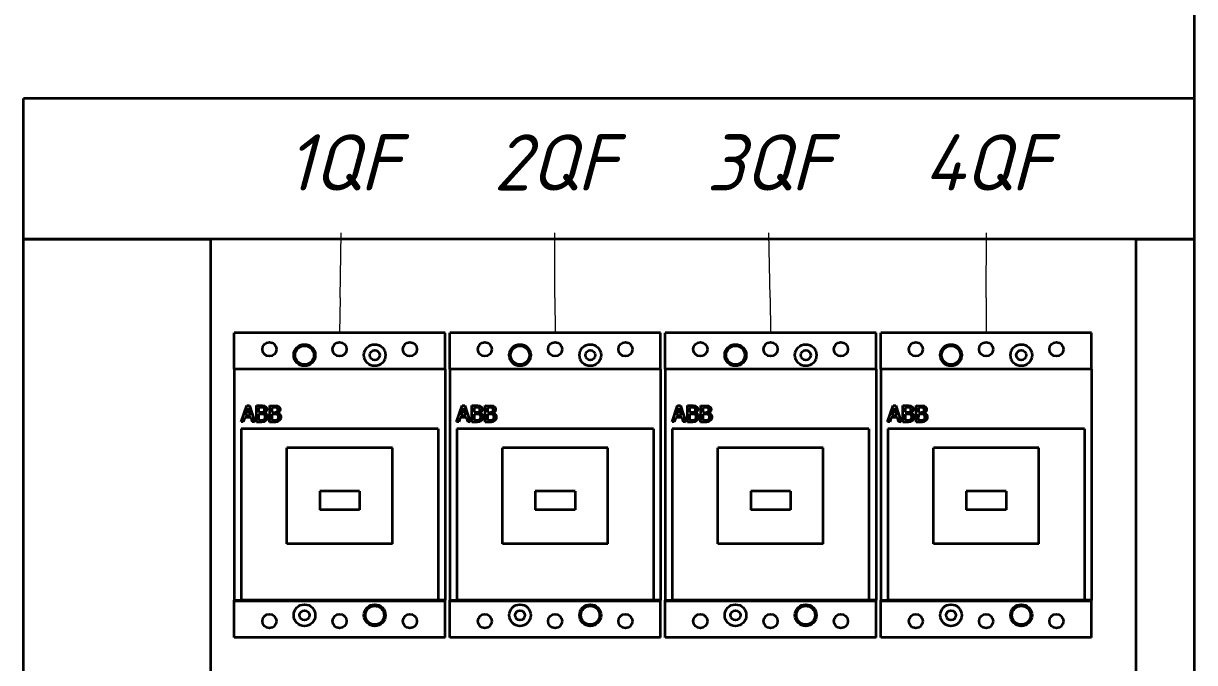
# Model space of a CAD drawing. Header units: millimetres. Extents: x 184 to 2238, y 135 to 1711.
# Drawn here: x 1738 to 2238, y 1100 to 1373 of the extents above; entities that cross this region are included whole.
import ezdxf

# ---------------------------------------------------------------- set-up
doc = ezdxf.new("R2010")
doc.units = ezdxf.units.MM
doc.header["$LTSCALE"] = 6
doc.layers.add('Видимый контур (ГОСТ)', color=7, linetype='Continuous', lineweight=35)
doc.layers.add('Обозначение (ГОСТ)', color=7, linetype='Continuous', lineweight=18)
doc.styles.add('Увеличенный текст (ГОСТ)', font='GOST_Common Italic.ttf')

# ---------------------------------------------------------------- blocks, each defined once
blk = doc.blocks.new('Номера позиций2')
at = {"layer": 'Обозначение (ГОСТ)'}
for q in [(312.41, 195.775), (312.293, 188.663)]:
    blk.add_line((312.334, 191.163), q, dxfattribs=at)
at = {"layer": 'Обозначение (ГОСТ)', "insert": (312.492, 200.79), "char_height": 4, "attachment_point": 5, "style": 'Увеличенный текст (ГОСТ)'}
blk.add_mtext('1QF', dxfattribs=at)
blk = doc.blocks.new('Номера позиций3')
at = {"layer": 'Обозначение (ГОСТ)'}
for q in [(327.599, 195.775), (327.626, 188.663)]:
    blk.add_line((327.617, 191.163), q, dxfattribs=at)
at = {"layer": 'Обозначение (ГОСТ)', "insert": (327.579, 200.79), "char_height": 4, "attachment_point": 5, "style": 'Увеличенный текст (ГОСТ)'}
blk.add_mtext('2QF', dxfattribs=at)
blk = doc.blocks.new('Номера позиций4')
at = {"layer": 'Обозначение (ГОСТ)'}
for q in [(342.844, 195.775), (342.96, 188.663)]:
    blk.add_line((342.919, 191.163), q, dxfattribs=at)
at = {"layer": 'Обозначение (ГОСТ)', "insert": (342.763, 200.79), "char_height": 4, "attachment_point": 5, "style": 'Увеличенный текст (ГОСТ)'}
blk.add_mtext('3QF', dxfattribs=at)
blk = doc.blocks.new('Номера позиций5')
at = {"layer": 'Обозначение (ГОСТ)'}
for q in [(358.319, 195.775), (358.293, 188.663)]:
    blk.add_line((358.302, 191.163), q, dxfattribs=at)
at = {"layer": 'Обозначение (ГОСТ)', "insert": (358.337, 200.79), "char_height": 4, "attachment_point": 5, "style": 'Увеличенный текст (ГОСТ)'}
blk.add_mtext('4QF', dxfattribs=at)

msp = doc.modelspace()

# ---------------------------------------------------------------- linework, layer by layer
at = {"layer": 'Видимый контур (ГОСТ)'}
for p, q in [((2237.695, 1340.921), (2237.695, 1393.421)), ((2237.695, 1340.921), (1737.695, 1340.921)), ((1737.695, 1280.921), (1737.695, 1340.921)), ((2237.695, 1280.921), (2237.695, 1340.921)), ((2237.695, 1280.921), (1737.695, 1280.921)), ((1737.695, 800.921), (1737.695, 1280.921)), ((1737.695, 1280.921), (1817.695, 1280.921)), ((1817.695, 800.921), (1817.695, 1280.921)), ((2212.695, 800.921), (2212.695, 1280.921)), ((2212.695, 1280.921), (2237.695, 1280.921)), ((2237.695, 800.921), (2237.695, 1280.921)), ((1827.695, 1225.421), (1827.695, 1240.921)), ((1917.695, 1240.921), (1827.695, 1240.921)), ((1917.695, 1225.421), (1917.695, 1240.921)), ((1919.695, 1225.421), (1919.695, 1240.921)), ((2009.695, 1240.921), (1919.695, 1240.921)), ((2009.695, 1225.421), (2009.695, 1240.921)), ((2011.695, 1225.421), (2011.695, 1240.921)), ((2101.695, 1240.921), (2011.695, 1240.921)), ((2101.695, 1225.421), (2101.695, 1240.921)), ((2103.695, 1225.421), (2103.695, 1240.921)), ((2193.695, 1240.921), (2103.695, 1240.921)), ((2193.695, 1225.421), (2193.695, 1240.921)), ((1827.695, 1225.421), (1827.695, 1126.921)), ((1917.695, 1225.421), (1827.695, 1225.421)), ((1917.695, 1225.421), (1917.695, 1126.921)), ((1919.695, 1225.421), (1919.695, 1126.921)), ((2009.695, 1225.421), (1919.695, 1225.421)), ((2009.695, 1225.421), (2009.695, 1126.921)), ((2011.695, 1225.421), (2011.695, 1126.921)), ((2101.695, 1225.421), (2011.695, 1225.421)), ((2101.695, 1225.421), (2101.695, 1126.921)), ((2103.695, 1225.421), (2103.695, 1126.921)), ((2193.695, 1225.421), (2103.695, 1225.421)), ((2193.695, 1225.421), (2193.695, 1126.921)), ((1830.62, 1202.921), (1833.01, 1209.911)), ((1833.556, 1208.955), (1832.464, 1205.664)), ((1832.464, 1205.664), (1834.625, 1205.655)), ((1833.01, 1209.911), (1834.156, 1209.906)), ((1834.625, 1205.655), (1833.556, 1208.955)), ((1834.156, 1209.906), (1836.485, 1202.895)), ((1837.149, 1202.893), (1837.179, 1209.893)), ((1837.179, 1209.893), (1839.034, 1209.884)), ((1838.094, 1206.269), (1838.082, 1203.683)), ((1839.149, 1206.265), (1838.094, 1206.269)), ((1838.106, 1209.094), (1838.097, 1207.047)), ((1838.097, 1207.047), (1839.152, 1207.042)), ((1838.996, 1209.09), (1838.106, 1209.094)), ((1840.603, 1206.803), (1840.603, 1206.769)), ((1842.821, 1202.868), (1842.852, 1209.868)), ((1842.852, 1209.868), (1844.707, 1209.86)), ((1843.766, 1206.245), (1843.755, 1203.658)), ((1844.821, 1206.24), (1843.766, 1206.245)), ((1843.778, 1209.07), (1843.77, 1207.022)), ((1843.77, 1207.022), (1844.825, 1207.017)), ((1844.669, 1209.066), (1843.778, 1209.07)), ((1846.276, 1206.778), (1846.276, 1206.744)), ((1922.62, 1202.921), (1925.01, 1209.911)), ((1925.556, 1208.955), (1924.464, 1205.664)), ((1924.464, 1205.664), (1926.625, 1205.655)), ((1925.01, 1209.911), (1926.156, 1209.906)), ((1926.625, 1205.655), (1925.556, 1208.955)), ((1926.156, 1209.906), (1928.485, 1202.895)), ((1929.149, 1202.893), (1929.179, 1209.893)), ((1929.179, 1209.893), (1931.034, 1209.884)), ((1930.094, 1206.269), (1930.082, 1203.683)), ((1931.149, 1206.265), (1930.094, 1206.269)), ((1930.106, 1209.094), (1930.097, 1207.047)), ((1930.097, 1207.047), (1931.152, 1207.042)), ((1930.996, 1209.09), (1930.106, 1209.094)), ((1932.603, 1206.803), (1932.603, 1206.769)), ((1934.821, 1202.868), (1934.852, 1209.868)), ((1934.852, 1209.868), (1936.707, 1209.86)), ((1935.766, 1206.245), (1935.755, 1203.658)), ((1936.821, 1206.24), (1935.766, 1206.245)), ((1935.778, 1209.07), (1935.77, 1207.022)), ((1935.77, 1207.022), (1936.825, 1207.017)), ((1936.669, 1209.066), (1935.778, 1209.07)), ((1938.276, 1206.778), (1938.276, 1206.744)), ((2014.62, 1202.921), (2017.01, 1209.911)), ((2017.556, 1208.955), (2016.464, 1205.664)), ((2016.464, 1205.664), (2018.625, 1205.655)), ((2017.01, 1209.911), (2018.156, 1209.906)), ((2018.625, 1205.655), (2017.556, 1208.955)), ((2018.156, 1209.906), (2020.485, 1202.895)), ((2021.149, 1202.893), (2021.179, 1209.893)), ((2021.179, 1209.893), (2023.034, 1209.884)), ((2022.094, 1206.269), (2022.082, 1203.683)), ((2023.149, 1206.265), (2022.094, 1206.269)), ((2022.106, 1209.094), (2022.097, 1207.047)), ((2022.097, 1207.047), (2023.152, 1207.042)), ((2022.996, 1209.09), (2022.106, 1209.094)), ((2024.603, 1206.803), (2024.603, 1206.769)), ((2026.821, 1202.868), (2026.852, 1209.868)), ((2026.852, 1209.868), (2028.707, 1209.86)), ((2027.766, 1206.245), (2027.755, 1203.658)), ((2028.821, 1206.24), (2027.766, 1206.245)), ((2027.778, 1209.07), (2027.77, 1207.022)), ((2027.77, 1207.022), (2028.825, 1207.017)), ((2028.669, 1209.066), (2027.778, 1209.07)), ((2030.276, 1206.778), (2030.276, 1206.744)), ((2106.62, 1202.921), (2109.01, 1209.911)), ((2109.556, 1208.955), (2108.464, 1205.664)), ((2108.464, 1205.664), (2110.625, 1205.655)), ((2109.01, 1209.911), (2110.156, 1209.906)), ((2110.625, 1205.655), (2109.556, 1208.955)), ((2110.156, 1209.906), (2112.485, 1202.895)), ((2113.149, 1202.893), (2113.179, 1209.893)), ((2113.179, 1209.893), (2115.034, 1209.884)), ((2114.094, 1206.269), (2114.082, 1203.683)), ((2115.149, 1206.265), (2114.094, 1206.269)), ((2114.106, 1209.094), (2114.097, 1207.047)), ((2114.097, 1207.047), (2115.152, 1207.042)), ((2114.996, 1209.09), (2114.106, 1209.094)), ((2116.603, 1206.803), (2116.603, 1206.769)), ((2118.821, 1202.868), (2118.852, 1209.868)), ((2118.852, 1209.868), (2120.707, 1209.86)), ((2119.766, 1206.245), (2119.755, 1203.658)), ((2120.821, 1206.24), (2119.766, 1206.245)), ((2119.778, 1209.07), (2119.77, 1207.022)), ((2119.77, 1207.022), (2120.825, 1207.017)), ((2120.669, 1209.066), (2119.778, 1209.07)), ((2122.276, 1206.778), (2122.276, 1206.744)), ((1831.561, 1202.917), (1830.62, 1202.921)), ((1832.205, 1204.871), (1831.561, 1202.917)), ((1834.877, 1204.86), (1832.205, 1204.871)), ((1835.504, 1202.9), (1834.877, 1204.86)), ((1836.485, 1202.895), (1835.504, 1202.9)), ((1839.157, 1202.884), (1837.149, 1202.893)), ((1838.082, 1203.683), (1838.837, 1203.679)), ((1844.829, 1202.859), (1842.821, 1202.868)), ((1843.755, 1203.658), (1844.509, 1203.655)), ((1923.561, 1202.917), (1922.62, 1202.921)), ((1924.205, 1204.871), (1923.561, 1202.917)), ((1926.877, 1204.86), (1924.205, 1204.871)), ((1927.504, 1202.9), (1926.877, 1204.86)), ((1928.485, 1202.895), (1927.504, 1202.9)), ((1931.157, 1202.884), (1929.149, 1202.893)), ((1930.082, 1203.683), (1930.837, 1203.679)), ((1936.829, 1202.859), (1934.821, 1202.868)), ((1935.755, 1203.658), (1936.509, 1203.655)), ((2015.561, 1202.917), (2014.62, 1202.921)), ((2016.205, 1204.871), (2015.561, 1202.917)), ((2018.877, 1204.86), (2016.205, 1204.871)), ((2019.504, 1202.9), (2018.877, 1204.86)), ((2020.485, 1202.895), (2019.504, 1202.9)), ((2023.157, 1202.884), (2021.149, 1202.893)), ((2022.082, 1203.683), (2022.837, 1203.679)), ((2028.829, 1202.859), (2026.821, 1202.868)), ((2027.755, 1203.658), (2028.509, 1203.655)), ((2107.561, 1202.917), (2106.62, 1202.921)), ((2108.205, 1204.871), (2107.561, 1202.917)), ((2110.877, 1204.86), (2108.205, 1204.871)), ((2111.504, 1202.9), (2110.877, 1204.86)), ((2112.485, 1202.895), (2111.504, 1202.9)), ((2115.157, 1202.884), (2113.149, 1202.893)), ((2114.082, 1203.683), (2114.837, 1203.679)), ((2120.829, 1202.859), (2118.821, 1202.868)), ((2119.755, 1203.658), (2120.509, 1203.655)), ((1914.695, 1199.921), (1830.695, 1199.921)), ((1830.695, 1199.921), (1830.695, 1126.921)), ((1914.695, 1199.921), (1914.695, 1126.921)), ((2006.695, 1199.921), (1922.695, 1199.921)), ((1922.695, 1199.921), (1922.695, 1126.921)), ((2006.695, 1199.921), (2006.695, 1126.921)), ((2098.695, 1199.921), (2014.695, 1199.921)), ((2014.695, 1199.921), (2014.695, 1126.921)), ((2098.695, 1199.921), (2098.695, 1126.921)), ((2190.695, 1199.921), (2106.695, 1199.921)), ((2106.695, 1199.921), (2106.695, 1126.921)), ((2190.695, 1199.921), (2190.695, 1126.921)), ((1895.195, 1191.921), (1850.195, 1191.921)), ((1850.195, 1150.921), (1850.195, 1191.921)), ((1895.195, 1150.921), (1895.195, 1191.921)), ((1987.195, 1191.921), (1942.195, 1191.921)), ((1942.195, 1150.921), (1942.195, 1191.921)), ((1987.195, 1150.921), (1987.195, 1191.921)), ((2079.195, 1191.921), (2034.195, 1191.921)), ((2034.195, 1150.921), (2034.195, 1191.921)), ((2079.195, 1150.921), (2079.195, 1191.921)), ((2171.195, 1191.921), (2126.195, 1191.921)), ((2126.195, 1150.921), (2126.195, 1191.921)), ((2171.195, 1150.921), (2171.195, 1191.921)), ((1864.195, 1173.424), (1864.195, 1173.064)), ((1881.195, 1173.424), (1864.195, 1173.424)), ((1864.195, 1173.064), (1864.195, 1172.225)), ((1864.195, 1172.225), (1864.195, 1167.447)), ((1881.195, 1173.424), (1881.195, 1173.064)), ((1881.195, 1173.064), (1881.195, 1172.225)), ((1881.195, 1172.225), (1881.195, 1167.447)), ((1956.195, 1173.424), (1956.195, 1173.064)), ((1973.195, 1173.424), (1956.195, 1173.424)), ((1956.195, 1173.064), (1956.195, 1172.225)), ((1956.195, 1172.225), (1956.195, 1167.447)), ((1973.195, 1173.424), (1973.195, 1173.064)), ((1973.195, 1173.064), (1973.195, 1172.225)), ((1973.195, 1172.225), (1973.195, 1167.447)), ((2048.195, 1173.424), (2048.195, 1173.064)), ((2065.195, 1173.424), (2048.195, 1173.424)), ((2048.195, 1173.064), (2048.195, 1172.225)), ((2048.195, 1172.225), (2048.195, 1167.447)), ((2065.195, 1173.424), (2065.195, 1173.064)), ((2065.195, 1173.064), (2065.195, 1172.225)), ((2065.195, 1172.225), (2065.195, 1167.447)), ((2140.195, 1173.424), (2140.195, 1173.064)), ((2157.195, 1173.424), (2140.195, 1173.424)), ((2140.195, 1173.064), (2140.195, 1172.225)), ((2140.195, 1172.225), (2140.195, 1167.447)), ((2157.195, 1173.424), (2157.195, 1173.064)), ((2157.195, 1173.064), (2157.195, 1172.225)), ((2157.195, 1172.225), (2157.195, 1167.447)), ((1864.195, 1167.447), (1864.195, 1166.4)), ((1864.195, 1166.4), (1864.195, 1165.444)), ((1881.195, 1165.444), (1864.195, 1165.444)), ((1881.195, 1167.447), (1881.195, 1166.4)), ((1881.195, 1166.4), (1881.195, 1165.444)), ((1956.195, 1167.447), (1956.195, 1166.4)), ((1956.195, 1166.4), (1956.195, 1165.444)), ((1973.195, 1165.444), (1956.195, 1165.444)), ((1973.195, 1167.447), (1973.195, 1166.4)), ((1973.195, 1166.4), (1973.195, 1165.444)), ((2048.195, 1167.447), (2048.195, 1166.4)), ((2048.195, 1166.4), (2048.195, 1165.444)), ((2065.195, 1165.444), (2048.195, 1165.444)), ((2065.195, 1167.447), (2065.195, 1166.4)), ((2065.195, 1166.4), (2065.195, 1165.444)), ((2140.195, 1167.447), (2140.195, 1166.4)), ((2140.195, 1166.4), (2140.195, 1165.444)), ((2157.195, 1165.444), (2140.195, 1165.444)), ((2157.195, 1167.447), (2157.195, 1166.4)), ((2157.195, 1166.4), (2157.195, 1165.444)), ((1895.195, 1150.921), (1850.195, 1150.921)), ((1987.195, 1150.921), (1942.195, 1150.921)), ((2079.195, 1150.921), (2034.195, 1150.921)), ((2171.195, 1150.921), (2126.195, 1150.921)), ((1827.695, 1126.921), (1830.695, 1126.921)), ((1827.695, 1126.421), (1827.695, 1126.921)), ((1917.695, 1126.421), (1827.695, 1126.421)), ((1827.695, 1110.921), (1827.695, 1126.421)), ((1914.695, 1126.921), (1830.695, 1126.921)), ((1917.695, 1126.921), (1914.695, 1126.921)), ((1917.695, 1126.421), (1917.695, 1126.921)), ((1917.695, 1110.921), (1917.695, 1126.421)), ((1919.695, 1126.921), (1922.695, 1126.921)), ((1919.695, 1126.421), (1919.695, 1126.921)), ((2009.695, 1126.421), (1919.695, 1126.421)), ((1919.695, 1110.921), (1919.695, 1126.421)), ((2006.695, 1126.921), (1922.695, 1126.921)), ((2009.695, 1126.921), (2006.695, 1126.921)), ((2009.695, 1126.421), (2009.695, 1126.921)), ((2009.695, 1110.921), (2009.695, 1126.421)), ((2011.695, 1126.921), (2014.695, 1126.921)), ((2011.695, 1126.421), (2011.695, 1126.921)), ((2101.695, 1126.421), (2011.695, 1126.421)), ((2011.695, 1110.921), (2011.695, 1126.421)), ((2098.695, 1126.921), (2014.695, 1126.921)), ((2101.695, 1126.921), (2098.695, 1126.921)), ((2101.695, 1126.421), (2101.695, 1126.921)), ((2101.695, 1110.921), (2101.695, 1126.421)), ((2103.695, 1126.921), (2106.695, 1126.921)), ((2103.695, 1126.421), (2103.695, 1126.921)), ((2193.695, 1126.421), (2103.695, 1126.421)), ((2103.695, 1110.921), (2103.695, 1126.421)), ((2190.695, 1126.921), (2106.695, 1126.921)), ((2193.695, 1126.921), (2190.695, 1126.921)), ((2193.695, 1126.421), (2193.695, 1126.921)), ((2193.695, 1110.921), (2193.695, 1126.421)), ((1917.695, 1110.921), (1827.695, 1110.921)), ((2009.695, 1110.921), (1919.695, 1110.921)), ((2101.695, 1110.921), (2011.695, 1110.921)), ((2193.695, 1110.921), (2103.695, 1110.921))]:
    msp.add_line(p, q, dxfattribs=at)
for centre, radius in [((1842.695, 1233.921), 3), ((1857.695, 1231.421), 4.6), ((1857.695, 1231.421), 4), ((1872.695, 1233.921), 3), ((1887.695, 1231.421), 4.6), ((1902.695, 1233.921), 3), ((1934.695, 1233.921), 3), ((1949.695, 1231.421), 4.6), ((1949.695, 1231.421), 4), ((1964.695, 1233.921), 3), ((1979.695, 1231.421), 4.6), ((1994.695, 1233.921), 3), ((2026.695, 1233.921), 3), ((2041.695, 1231.421), 4.6), ((2041.695, 1231.421), 4), ((2056.695, 1233.921), 3), ((2071.695, 1231.421), 4.6), ((2086.695, 1233.921), 3), ((2118.695, 1233.921), 3), ((2133.695, 1231.421), 4.6), ((2133.695, 1231.421), 4), ((2148.695, 1233.921), 3), ((2163.695, 1231.421), 4.6), ((2178.695, 1233.921), 3), ((1887.695, 1231.421), 2.1), ((1979.695, 1231.421), 2.1), ((2071.695, 1231.421), 2.1), ((2163.695, 1231.421), 2.1), ((1857.695, 1120.421), 4.6), ((1887.695, 1120.421), 4.6), ((1949.695, 1120.421), 4.6), ((1979.695, 1120.421), 4.6), ((2041.695, 1120.421), 4.6), ((2071.695, 1120.421), 4.6), ((2133.695, 1120.421), 4.6), ((2163.695, 1120.421), 4.6), ((1842.695, 1117.921), 3), ((1857.695, 1120.421), 2.1), ((1872.695, 1117.921), 3), ((1887.695, 1120.421), 4), ((1902.695, 1117.921), 3), ((1934.695, 1117.921), 3), ((1949.695, 1120.421), 2.1), ((1964.695, 1117.921), 3), ((1979.695, 1120.421), 4), ((1994.695, 1117.921), 3), ((2026.695, 1117.921), 3), ((2041.695, 1120.421), 2.1), ((2056.695, 1117.921), 3), ((2071.695, 1120.421), 4), ((2086.695, 1117.921), 3), ((2118.695, 1117.921), 3), ((2133.695, 1120.421), 2.1), ((2148.695, 1117.921), 3), ((2163.695, 1120.421), 4), ((2178.695, 1117.921), 3)]:
    msp.add_circle(centre, radius, dxfattribs=at)
for points in [[(1840.266, 1208.903), (1840.04, 1209.029), (1839.49, 1209.088), (1838.996, 1209.09)], [(1839.034, 1209.884), (1839.783, 1209.881), (1840.531, 1209.782), (1840.871, 1209.593)], [(1840.373, 1206.078), (1840.152, 1206.192), (1839.631, 1206.263), (1839.149, 1206.265)], [(1839.152, 1207.042), (1839.589, 1207.04), (1840.003, 1207.129), (1840.225, 1207.27)], [(1840.225, 1207.27), (1840.441, 1207.405), (1840.619, 1207.841), (1840.621, 1208.17)], [(1840.621, 1208.17), (1840.622, 1208.42), (1840.453, 1208.795), (1840.266, 1208.903)], [(1840.936, 1204.986), (1840.937, 1205.383), (1840.713, 1205.895), (1840.373, 1206.078)], [(1841.591, 1208.296), (1841.589, 1207.803), (1841.064, 1207.022), (1840.603, 1206.803)], [(1840.603, 1206.769), (1841.226, 1206.596), (1841.909, 1205.691), (1841.906, 1205.022)], [(1840.871, 1209.593), (1841.25, 1209.393), (1841.593, 1208.739), (1841.591, 1208.296)], [(1841.906, 1205.022), (1841.904, 1204.5), (1841.503, 1203.702), (1841.173, 1203.442)], [(1845.939, 1208.879), (1845.713, 1209.005), (1845.163, 1209.064), (1844.669, 1209.066)], [(1844.707, 1209.86), (1845.455, 1209.857), (1846.204, 1209.757), (1846.543, 1209.568)], [(1846.046, 1206.053), (1845.825, 1206.168), (1845.303, 1206.238), (1844.821, 1206.24)], [(1844.825, 1207.017), (1845.261, 1207.015), (1845.676, 1207.104), (1845.898, 1207.245)], [(1845.898, 1207.245), (1846.114, 1207.38), (1846.292, 1207.817), (1846.293, 1208.146)], [(1846.293, 1208.146), (1846.294, 1208.395), (1846.126, 1208.77), (1845.939, 1208.879)], [(1846.608, 1204.962), (1846.61, 1205.359), (1846.385, 1205.87), (1846.046, 1206.053)], [(1847.264, 1208.272), (1847.262, 1207.778), (1846.736, 1206.998), (1846.276, 1206.778)], [(1846.276, 1206.744), (1846.899, 1206.572), (1847.581, 1205.667), (1847.578, 1204.997)], [(1846.543, 1209.568), (1846.922, 1209.368), (1847.266, 1208.714), (1847.264, 1208.272)], [(1932.266, 1208.903), (1932.04, 1209.029), (1931.49, 1209.088), (1930.996, 1209.09)], [(1931.034, 1209.884), (1931.783, 1209.881), (1932.531, 1209.782), (1932.871, 1209.593)], [(1932.373, 1206.078), (1932.152, 1206.192), (1931.631, 1206.263), (1931.149, 1206.265)], [(1931.152, 1207.042), (1931.589, 1207.04), (1932.003, 1207.129), (1932.225, 1207.27)], [(1932.225, 1207.27), (1932.441, 1207.405), (1932.619, 1207.841), (1932.621, 1208.17)], [(1932.621, 1208.17), (1932.622, 1208.42), (1932.453, 1208.795), (1932.266, 1208.903)], [(1932.936, 1204.986), (1932.937, 1205.383), (1932.713, 1205.895), (1932.373, 1206.078)], [(1933.591, 1208.296), (1933.589, 1207.803), (1933.064, 1207.022), (1932.603, 1206.803)], [(1932.603, 1206.769), (1933.226, 1206.596), (1933.909, 1205.691), (1933.906, 1205.022)], [(1932.871, 1209.593), (1933.25, 1209.393), (1933.593, 1208.739), (1933.591, 1208.296)], [(1933.906, 1205.022), (1933.904, 1204.5), (1933.503, 1203.702), (1933.173, 1203.442)], [(1937.939, 1208.879), (1937.713, 1209.005), (1937.163, 1209.064), (1936.669, 1209.066)], [(1936.707, 1209.86), (1937.455, 1209.857), (1938.204, 1209.757), (1938.543, 1209.568)], [(1938.046, 1206.053), (1937.825, 1206.168), (1937.303, 1206.238), (1936.821, 1206.24)], [(1936.825, 1207.017), (1937.261, 1207.015), (1937.676, 1207.104), (1937.898, 1207.245)], [(1937.898, 1207.245), (1938.114, 1207.38), (1938.292, 1207.817), (1938.293, 1208.146)], [(1938.293, 1208.146), (1938.294, 1208.395), (1938.126, 1208.77), (1937.939, 1208.879)], [(1938.608, 1204.962), (1938.61, 1205.359), (1938.385, 1205.87), (1938.046, 1206.053)], [(1939.264, 1208.272), (1939.262, 1207.778), (1938.736, 1206.998), (1938.276, 1206.778)], [(1938.276, 1206.744), (1938.899, 1206.572), (1939.581, 1205.667), (1939.578, 1204.997)], [(1938.543, 1209.568), (1938.922, 1209.368), (1939.266, 1208.714), (1939.264, 1208.272)], [(2024.266, 1208.903), (2024.04, 1209.029), (2023.49, 1209.088), (2022.996, 1209.09)], [(2023.034, 1209.884), (2023.783, 1209.881), (2024.531, 1209.782), (2024.871, 1209.593)], [(2024.373, 1206.078), (2024.152, 1206.192), (2023.631, 1206.263), (2023.149, 1206.265)], [(2023.152, 1207.042), (2023.589, 1207.04), (2024.003, 1207.129), (2024.225, 1207.27)], [(2024.225, 1207.27), (2024.441, 1207.405), (2024.619, 1207.841), (2024.621, 1208.17)], [(2024.621, 1208.17), (2024.622, 1208.42), (2024.453, 1208.795), (2024.266, 1208.903)], [(2024.936, 1204.986), (2024.937, 1205.383), (2024.713, 1205.895), (2024.373, 1206.078)], [(2025.591, 1208.296), (2025.589, 1207.803), (2025.064, 1207.022), (2024.603, 1206.803)], [(2024.603, 1206.769), (2025.226, 1206.596), (2025.909, 1205.691), (2025.906, 1205.022)], [(2024.871, 1209.593), (2025.25, 1209.393), (2025.593, 1208.739), (2025.591, 1208.296)], [(2025.906, 1205.022), (2025.904, 1204.5), (2025.503, 1203.702), (2025.173, 1203.442)], [(2029.939, 1208.879), (2029.713, 1209.005), (2029.163, 1209.064), (2028.669, 1209.066)], [(2028.707, 1209.86), (2029.455, 1209.857), (2030.204, 1209.757), (2030.543, 1209.568)], [(2030.046, 1206.053), (2029.825, 1206.168), (2029.303, 1206.238), (2028.821, 1206.24)], [(2028.825, 1207.017), (2029.261, 1207.015), (2029.676, 1207.104), (2029.898, 1207.245)], [(2029.898, 1207.245), (2030.114, 1207.38), (2030.292, 1207.817), (2030.293, 1208.146)], [(2030.293, 1208.146), (2030.294, 1208.395), (2030.126, 1208.77), (2029.939, 1208.879)], [(2030.608, 1204.962), (2030.61, 1205.359), (2030.385, 1205.87), (2030.046, 1206.053)], [(2031.264, 1208.272), (2031.262, 1207.778), (2030.736, 1206.998), (2030.276, 1206.778)], [(2030.276, 1206.744), (2030.899, 1206.572), (2031.581, 1205.667), (2031.578, 1204.997)], [(2030.543, 1209.568), (2030.922, 1209.368), (2031.266, 1208.714), (2031.264, 1208.272)], [(2116.266, 1208.903), (2116.04, 1209.029), (2115.49, 1209.088), (2114.996, 1209.09)], [(2115.034, 1209.884), (2115.783, 1209.881), (2116.531, 1209.782), (2116.871, 1209.593)], [(2116.373, 1206.078), (2116.152, 1206.192), (2115.631, 1206.263), (2115.149, 1206.265)], [(2115.152, 1207.042), (2115.589, 1207.04), (2116.003, 1207.129), (2116.225, 1207.27)], [(2116.225, 1207.27), (2116.441, 1207.405), (2116.619, 1207.841), (2116.621, 1208.17)], [(2116.621, 1208.17), (2116.622, 1208.42), (2116.453, 1208.795), (2116.266, 1208.903)], [(2116.936, 1204.986), (2116.937, 1205.383), (2116.713, 1205.895), (2116.373, 1206.078)], [(2117.591, 1208.296), (2117.589, 1207.803), (2117.064, 1207.022), (2116.603, 1206.803)], [(2116.603, 1206.769), (2117.226, 1206.596), (2117.909, 1205.691), (2117.906, 1205.022)], [(2116.871, 1209.593), (2117.25, 1209.393), (2117.593, 1208.739), (2117.591, 1208.296)], [(2117.906, 1205.022), (2117.904, 1204.5), (2117.503, 1203.702), (2117.173, 1203.442)], [(2121.939, 1208.879), (2121.713, 1209.005), (2121.163, 1209.064), (2120.669, 1209.066)], [(2120.707, 1209.86), (2121.455, 1209.857), (2122.204, 1209.757), (2122.543, 1209.568)], [(2122.046, 1206.053), (2121.825, 1206.168), (2121.303, 1206.238), (2120.821, 1206.24)], [(2120.825, 1207.017), (2121.261, 1207.015), (2121.676, 1207.104), (2121.898, 1207.245)], [(2121.898, 1207.245), (2122.114, 1207.38), (2122.292, 1207.817), (2122.293, 1208.146)], [(2122.293, 1208.146), (2122.294, 1208.395), (2122.126, 1208.77), (2121.939, 1208.879)], [(2122.608, 1204.962), (2122.61, 1205.359), (2122.385, 1205.87), (2122.046, 1206.053)], [(2123.264, 1208.272), (2123.262, 1207.778), (2122.736, 1206.998), (2122.276, 1206.778)], [(2122.276, 1206.744), (2122.899, 1206.572), (2123.581, 1205.667), (2123.578, 1204.997)], [(2122.543, 1209.568), (2122.922, 1209.368), (2123.266, 1208.714), (2123.264, 1208.272)], [(1838.837, 1203.679), (1839.45, 1203.677), (1840.153, 1203.787), (1840.426, 1203.968)], [(1841.173, 1203.442), (1840.775, 1203.138), (1839.871, 1202.881), (1839.157, 1202.884)], [(1840.426, 1203.968), (1840.688, 1204.154), (1840.934, 1204.618), (1840.936, 1204.986)], [(1844.509, 1203.655), (1845.122, 1203.652), (1845.826, 1203.763), (1846.099, 1203.943)], [(1846.846, 1203.418), (1846.447, 1203.113), (1845.544, 1202.856), (1844.829, 1202.859)], [(1846.099, 1203.943), (1846.361, 1204.129), (1846.607, 1204.593), (1846.608, 1204.962)], [(1847.578, 1204.997), (1847.576, 1204.475), (1847.176, 1203.677), (1846.846, 1203.418)], [(1930.837, 1203.679), (1931.45, 1203.677), (1932.153, 1203.787), (1932.426, 1203.968)], [(1933.173, 1203.442), (1932.775, 1203.138), (1931.871, 1202.881), (1931.157, 1202.884)], [(1932.426, 1203.968), (1932.688, 1204.154), (1932.934, 1204.618), (1932.936, 1204.986)], [(1936.509, 1203.655), (1937.122, 1203.652), (1937.826, 1203.763), (1938.099, 1203.943)], [(1938.846, 1203.418), (1938.447, 1203.113), (1937.544, 1202.856), (1936.829, 1202.859)], [(1938.099, 1203.943), (1938.361, 1204.129), (1938.607, 1204.593), (1938.608, 1204.962)], [(1939.578, 1204.997), (1939.576, 1204.475), (1939.176, 1203.677), (1938.846, 1203.418)], [(2022.837, 1203.679), (2023.45, 1203.677), (2024.153, 1203.787), (2024.426, 1203.968)], [(2025.173, 1203.442), (2024.775, 1203.138), (2023.871, 1202.881), (2023.157, 1202.884)], [(2024.426, 1203.968), (2024.688, 1204.154), (2024.934, 1204.618), (2024.936, 1204.986)], [(2028.509, 1203.655), (2029.122, 1203.652), (2029.826, 1203.763), (2030.099, 1203.943)], [(2030.846, 1203.418), (2030.447, 1203.113), (2029.544, 1202.856), (2028.829, 1202.859)], [(2030.099, 1203.943), (2030.361, 1204.129), (2030.607, 1204.593), (2030.608, 1204.962)], [(2031.578, 1204.997), (2031.576, 1204.475), (2031.176, 1203.677), (2030.846, 1203.418)], [(2114.837, 1203.679), (2115.45, 1203.677), (2116.153, 1203.787), (2116.426, 1203.968)], [(2117.173, 1203.442), (2116.775, 1203.138), (2115.871, 1202.881), (2115.157, 1202.884)], [(2116.426, 1203.968), (2116.688, 1204.154), (2116.934, 1204.618), (2116.936, 1204.986)], [(2120.509, 1203.655), (2121.122, 1203.652), (2121.826, 1203.763), (2122.099, 1203.943)], [(2122.846, 1203.418), (2122.447, 1203.113), (2121.544, 1202.856), (2120.829, 1202.859)], [(2122.099, 1203.943), (2122.361, 1204.129), (2122.607, 1204.593), (2122.608, 1204.962)], [(2123.578, 1204.997), (2123.576, 1204.475), (2123.176, 1203.677), (2122.846, 1203.418)]]:
    msp.add_open_spline(points, degree=2, dxfattribs=at)

# ---------------------------------------------------------------- block references
at = {"layer": 'Обозначение (ГОСТ)', "xscale": 6, "yscale": 6, "zscale": 6}
for name in ['Номера позиций2', 'Номера позиций3', 'Номера позиций4', 'Номера позиций5']:
    msp.add_blockref(name, (-1.062, 108.942), dxfattribs=at)

doc.saveas('drawing.dxf')
